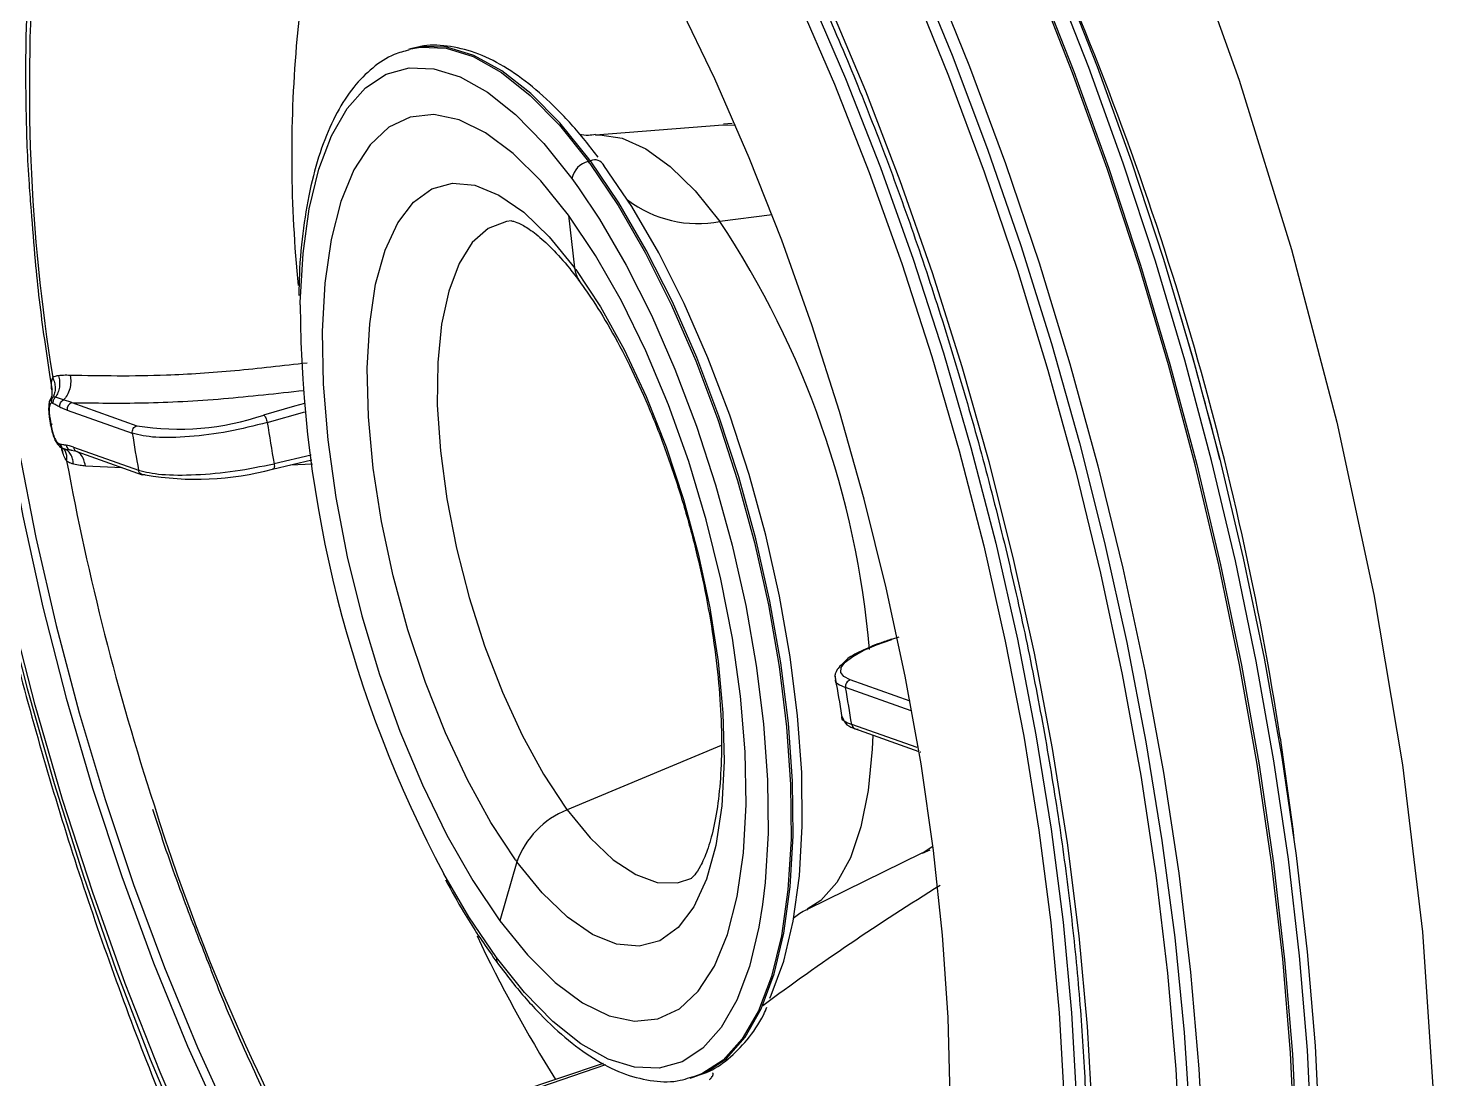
# Model space of a CAD drawing. Extents: x 525 to 613, y 487 to 635.
# Drawn here: x 579.955 to 582.551, y 540.995 to 542.934 of the extents above; entities that cross this region are included whole.
import ezdxf

# ---------------------------------------------------------------- set-up
doc = ezdxf.new("R2010")
doc.units = 0
doc.header["$MEASUREMENT"] = 0
doc.layers.add('1', color=4, linetype='Continuous')
doc.layers.add('STD TEST', color=3, linetype='Continuous')

# ---------------------------------------------------------------- blocks, each defined once
blk = doc.blocks.new('2023 VANGUARD')
at = {"layer": '1', "color": 3, "linetype": 'Continuous', "lineweight": 25}
for p, q in [((11.701, -49.795), (11.6971, -49.7961)), ((11.7089, -49.7931), (11.701, -49.795)), ((12.2773, -49.9358), (12.042, -49.9542)), ((12.3006, -49.9364), (12.2773, -49.9358)), ((12.2942, -49.9328), (12.2783, -49.9343)), ((12.029, -50.0028), (12.0329, -50.0017)), ((11.9987, -50.0342), (12.0111, -50.0516)), ((11.9921, -50.102), (12.0036, -50.1991)), ((12.3682, -50.1016), (12.2719, -50.1137)), ((11.0355, -50.4003), (11.0394, -50.4258)), ((11.0457, -50.438), (11.041, -50.4382)), ((11.0603, -50.4429), (11.0457, -50.438)), ((11.0758, -50.448), (11.0603, -50.4429)), ((11.0674, -50.4621), (11.1874, -50.5046)), ((11.0758, -50.448), (11.1958, -50.4905)), ((11.4869, -50.4548), (11.4298, -50.4711)), ((11.4365, -50.4846), (11.5058, -50.4648)), ((11.5052, -50.4495), (11.4869, -50.4548)), ((11.0341, -50.4744), (11.0366, -50.4893)), ((11.0562, -50.5269), (11.059, -50.5418)), ((11.0565, -50.5312), (11.0617, -50.5334)), ((11.0617, -50.5334), (11.0677, -50.5343)), ((11.0621, -50.5351), (11.0617, -50.5354)), ((11.0677, -50.5343), (11.0758, -50.5356)), ((11.0718, -50.5348), (11.0843, -50.5378)), ((11.0787, -50.53), (11.1988, -50.5726)), ((11.0853, -50.5382), (11.2059, -50.581)), ((11.1008, -50.5644), (11.1689, -50.5679)), ((11.4464, -50.5705), (11.5189, -50.5538)), ((11.5175, -50.545), (11.4492, -50.5607)), ((11.4791, -50.563), (11.52, -50.5609)), ((12.5892, -50.8847), (12.6026, -50.8804)), ((12.6246, -51.0168), (12.5037, -50.9739)), ((12.6227, -50.999), (12.5121, -50.9598)), ((12.636, -51.0847), (12.5151, -51.0418)), ((12.5203, -51.0496), (12.6391, -51.0917)), ((12.2741, -51.081), (11.9897, -51.1996)), ((11.8973, -51.2953), (11.8659, -51.4041)), ((12.4332, -51.3829), (12.6451, -51.2789)), ((12.6458, -51.2797), (12.6601, -51.2734)), ((12.0563, -51.6673), (11.8955, -51.7219)), ((11.9001, -51.7245), (12.0614, -51.6697)), ((12.217, -51.6947), (12.2209, -51.6936))]:
    blk.add_line(p, q, dxfattribs=at)
at = {"layer": '1', "color": 3, "linetype": 'Continuous', "lineweight": 25, "flags": 128}
for points in [[(13.1214, -49.5492), (13.2303, -49.853), (13.3269, -50.1656), (13.4102, -50.4841), (13.4786, -50.8021), (13.5315, -51.1166), (13.5682, -51.4245), (13.5882, -51.7198), (13.5912, -51.9995), (13.5771, -52.2609), (13.5463, -52.499), (13.4991, -52.7113), (13.4359, -52.8959), (13.3579, -53.049), (13.3579, -53.049)], [(12.8573, -49.6648), (12.9251, -49.8371), (12.9887, -50.0139), (13.0479, -50.1943), (13.1023, -50.3773), (13.1517, -50.5621), (13.1957, -50.7475), (13.2341, -50.9326), (13.2667, -51.1165), (13.2934, -51.2981), (13.314, -51.4764), (13.3284, -51.6506), (13.3366, -51.8197), (13.3384, -51.9827), (13.3338, -52.1389), (13.323, -52.2873)], [(13.3195, -52.2826), (13.3303, -52.1346), (13.3348, -51.9789), (13.333, -51.8163), (13.3249, -51.6477), (13.3106, -51.4741), (13.29, -51.2963), (13.2634, -51.1152), (13.2309, -50.9319), (13.1925, -50.7473), (13.1487, -50.5625), (13.0995, -50.3783), (13.0452, -50.1958), (12.9862, -50.0159), (12.9227, -49.8396), (12.8552, -49.6679)], [(12.9003, -49.6557), (12.9679, -49.8274), (13.0313, -50.0036), (13.0904, -50.1834), (13.1446, -50.3659), (13.1938, -50.5501), (13.2376, -50.7349), (13.2759, -50.9195), (13.3085, -51.1028), (13.3351, -51.2838), (13.3556, -51.4616), (13.37, -51.6352), (13.3781, -51.8037), (13.3799, -51.9663), (13.3754, -52.1219), (13.3645, -52.2699)], [(13.3504, -52.2798), (13.3613, -52.1314), (13.3658, -51.9752), (13.364, -51.8122), (13.3559, -51.6431), (13.3415, -51.4689), (13.3209, -51.2906), (13.2942, -51.109), (13.2616, -50.9251), (13.2231, -50.74), (13.1791, -50.5545), (13.1298, -50.3698), (13.0754, -50.1867), (13.0162, -50.0063), (12.9525, -49.8296), (12.8847, -49.6573)], [(12.9488, -52.2102), (12.9586, -52.068), (12.9621, -51.9181), (12.9593, -51.7615), (12.9501, -51.5991), (12.9347, -51.4318), (12.9132, -51.2606), (12.8856, -51.0865), (12.8521, -50.9105), (12.813, -50.7337), (12.7684, -50.5571), (12.7186, -50.3817), (12.6639, -50.2086), (12.6046, -50.0387), (12.5411, -49.8731), (12.4737, -49.7127)], [(12.435, -49.6912), (12.5035, -49.8499), (12.5681, -50.0143), (12.6285, -50.1833), (12.6843, -50.3559), (12.7351, -50.531), (12.7807, -50.7076), (12.8207, -50.8846), (12.8549, -51.0608), (12.8831, -51.2352), (12.9051, -51.4067), (12.9208, -51.5743), (12.9301, -51.737), (12.9329, -51.8937), (12.9293, -52.0435), (12.9191, -52.1854)], [(12.4151, -49.7022), (12.4832, -49.86), (12.5474, -50.0234), (12.6075, -50.1914), (12.6629, -50.3629), (12.7134, -50.537), (12.7587, -50.7125), (12.7985, -50.8884), (12.8325, -51.0635), (12.8605, -51.2369), (12.8824, -51.4074), (12.898, -51.574), (12.9072, -51.7356), (12.91, -51.8914), (12.9064, -52.0403), (12.9052, -52.0645)], [(12.174, -48.7688), (12.2608, -48.8932), (12.346, -49.0279), (12.4292, -49.1721), (12.5099, -49.3251), (12.5876, -49.486), (12.662, -49.6539), (12.7326, -49.8279), (12.7989, -50.0069), (12.8608, -50.1901), (12.9177, -50.3763), (12.9693, -50.5645), (13.0155, -50.7537), (13.0559, -50.9429), (13.0903, -51.1308), (13.1185, -51.3166), (13.1404, -51.4992), (13.1557, -51.6774), (13.1646, -51.8505), (13.1668, -52.0173), (13.1624, -52.177), (13.1514, -52.3286)], [(12.1403, -48.7953), (12.2263, -48.9185), (12.3107, -49.052), (12.3931, -49.1949), (12.4731, -49.3465), (12.5502, -49.506), (12.6239, -49.6724), (12.6938, -49.8448), (12.7596, -50.0223), (12.8208, -50.2038), (12.8772, -50.3883), (12.9284, -50.5749), (12.9742, -50.7624), (13.0142, -50.9498), (13.0483, -51.1361), (13.0763, -51.3202), (13.0979, -51.5011), (13.1132, -51.6778), (13.1219, -51.8493), (13.1241, -52.0146), (13.1197, -52.1729), (13.1089, -52.3231)], [(12.6311, -49.638), (12.7004, -49.8067), (12.7659, -49.9804), (12.827, -50.1581), (12.8835, -50.339), (12.9352, -50.522), (12.9816, -50.7062), (13.0226, -50.8906), (13.058, -51.0742), (13.0875, -51.2561), (13.1111, -51.4352), (13.1285, -51.6106), (13.1397, -51.7814)], [(10.9192, -49.6446), (10.9132, -49.7785), (10.9135, -49.9197), (10.9203, -50.0671), (10.9334, -50.2196), (10.9528, -50.3762), (10.9783, -50.5358), (11.0097, -50.6971), (11.0469, -50.8591), (11.0895, -51.0206), (11.1373, -51.1804), (11.1899, -51.3373), (11.2469, -51.4903), (11.3079, -51.6383), (11.3725, -51.7802), (11.4402, -51.9149), (11.5106, -52.0415), (11.5831, -52.1591), (11.6571, -52.2669)], [(12.6849, -51.9989), (12.694, -51.8675), (12.6967, -51.7284), (12.6928, -51.5824), (12.6825, -51.4308), (12.6658, -51.2746), (12.6429, -51.1148), (12.6138, -50.9527), (12.5789, -50.7895), (12.5383, -50.6262), (12.4924, -50.4641), (12.4415, -50.3043), (12.3859, -50.1481), (12.326, -49.9965), (12.2624, -49.8505), (12.1954, -49.7114)], [(10.7997, -49.6144), (10.8025, -49.771), (10.8116, -49.9334), (10.827, -50.1007), (10.8486, -50.2719), (10.8761, -50.446), (10.9096, -50.6219), (10.9488, -50.7987), (10.9934, -50.9754), (11.0432, -51.1508), (11.0979, -51.3239), (11.1572, -51.4938), (11.2207, -51.6594), (11.2881, -51.8198), (11.3589, -51.974), (11.4328, -52.1212), (11.5093, -52.2604), (11.588, -52.3909), (11.6684, -52.5119), (11.7501, -52.6227), (11.8325, -52.7226), (11.9152, -52.8111), (11.9877, -52.879)], [(12.2034, -52.9772), (12.1769, -52.9654), (12.0976, -52.9218), (12.0168, -52.865), (11.9351, -52.7953), (11.8528, -52.7131), (11.7707, -52.6191), (11.6891, -52.5137), (11.6085, -52.3975), (11.5295, -52.2714), (11.4526, -52.1361), (11.3781, -51.9924), (11.3067, -51.8412), (11.2386, -51.6834), (11.1743, -51.52), (11.1143, -51.352), (11.0588, -51.1804), (11.0083, -51.0064), (10.963, -50.8309)], [(10.908, -49.5798), (10.8987, -49.7149), (10.8963, -49.8582), (10.9007, -50.0086), (10.9119, -50.165), (10.9299, -50.3261), (10.9544, -50.4907), (10.9854, -50.6576), (11.0225, -50.8255), (11.0655, -50.9932), (11.1141, -51.1592), (11.1679, -51.3225), (11.2265, -51.4817), (11.2894, -51.6356), (11.3562, -51.7831), (11.4263, -51.9231), (11.4992, -52.0544), (11.5744, -52.176), (11.6513, -52.2872)], [(11.6975, -49.7959), (11.7194, -49.7918), (11.7665, -49.7936), (11.8165, -49.8093), (11.8685, -49.8386), (11.9217, -49.881), (11.9755, -49.936), (12.029, -50.0028)], [(12.0301, -49.9979), (11.9765, -49.9318), (11.9228, -49.8774), (11.8696, -49.8357), (11.8177, -49.8071), (11.7679, -49.7922), (11.7209, -49.791), (11.7089, -49.7931)], [(11.4972, -50.2678), (11.4973, -50.2634), (11.5026, -50.1726), (11.5141, -50.0901), (11.5317, -50.0174), (11.555, -49.9554), (11.5838, -49.905), (11.6176, -49.867), (11.656, -49.8419), (11.6984, -49.8301), (11.7441, -49.8317), (11.7925, -49.8468), (11.8429, -49.8751), (11.8946, -49.9162), (11.9467, -49.9695), (11.9987, -50.0342)], [(11.9921, -50.102), (11.9411, -50.0389), (11.89, -49.9881), (11.8395, -49.9503), (11.7905, -49.9263), (11.7439, -49.9165), (11.7005, -49.9209), (11.661, -49.9396), (11.6261, -49.9722), (11.5963, -50.0181), (11.5723, -50.0767), (11.5543, -50.1468), (11.5428, -50.2273), (11.5379, -50.3168), (11.5396, -50.4137), (11.548, -50.5165), (11.563, -50.6232), (11.5842, -50.7323), (11.6113, -50.8416), (11.6438, -50.9495), (11.6812, -51.054), (11.7229, -51.1534), (11.7681, -51.2459), (11.816, -51.3299), (11.8659, -51.4041)], [(12.0424, -49.9542), (12.05, -49.9539), (12.0913, -49.9602), (12.135, -49.9799), (12.1802, -50.0125), (12.2262, -50.0574), (12.2719, -50.1137)], [(12.0317, -50.0064), (12.0841, -50.0844), (12.1346, -50.1721), (12.1826, -50.2681), (12.2273, -50.371), (12.2681, -50.4793), (12.3043, -50.5915), (12.3355, -50.706), (12.3612, -50.821), (12.3811, -50.9349), (12.3948, -51.0461), (12.4021, -51.1529), (12.403, -51.2538), (12.3973, -51.3473), (12.3853, -51.432), (12.3671, -51.5068), (12.3429, -51.5705), (12.3131, -51.6222), (12.2781, -51.6612), (12.2385, -51.6869), (12.2166, -51.6948)], [(12.2209, -51.6936), (12.2445, -51.6849), (12.2839, -51.6585), (12.3186, -51.6188), (12.3481, -51.5665), (12.372, -51.5022), (12.3899, -51.4269), (12.4016, -51.3416), (12.4069, -51.2477), (12.4057, -51.1465), (12.3981, -51.0395), (12.3841, -50.9281), (12.3639, -50.8141), (12.3379, -50.6991), (12.3065, -50.5848), (12.27, -50.4727), (12.229, -50.3646), (12.1841, -50.262), (12.136, -50.1664), (12.0853, -50.0792), (12.0329, -50.0017)], [(12.3638, -51.5468), (12.3663, -51.5415), (12.3897, -51.4786), (12.4072, -51.4049), (12.4187, -51.3215), (12.4238, -51.2296), (12.4227, -51.1306), (12.4152, -51.0259), (12.4015, -50.9169), (12.3818, -50.8054), (12.3564, -50.6928), (12.3256, -50.5809), (12.2899, -50.4713), (12.2498, -50.3655), (12.2058, -50.2652), (12.1588, -50.1716), (12.1092, -50.0863), (12.0579, -50.0105)], [(11.8948, -51.2918), (11.8492, -51.2228), (11.8058, -51.1442), (11.7652, -51.0576), (11.7284, -50.9647), (11.6961, -50.8673), (11.669, -50.7676), (11.6475, -50.6674), (11.6322, -50.5688), (11.6233, -50.4739), (11.6211, -50.3845), (11.6255, -50.3024), (11.6365, -50.2294), (11.6539, -50.1668), (11.6773, -50.116), (11.7062, -50.078), (11.7401, -50.0535), (11.7782, -50.0431), (11.8198, -50.0469), (11.864, -50.0649), (11.91, -50.0968), (11.9569, -50.1418), (12.0036, -50.1991)], [(12.0111, -50.0516), (12.0495, -50.1094), (12.0987, -50.194), (12.1453, -50.2868), (12.1888, -50.3863), (12.2285, -50.4912), (12.2639, -50.5999), (12.2943, -50.7109), (12.3195, -50.8224), (12.3389, -50.933), (12.3524, -51.0409), (12.3597, -51.1446), (12.3607, -51.2427), (12.3554, -51.3335), (12.3506, -51.3744)], [(11.8659, -51.4041), (11.9168, -51.4672), (11.968, -51.518), (12.0185, -51.5558), (12.0674, -51.5798), (12.114, -51.5896), (12.1575, -51.5852), (12.197, -51.5665), (12.2319, -51.5339), (12.2616, -51.488), (12.2857, -51.4294), (12.3037, -51.3593), (12.3152, -51.2788), (12.3201, -51.1893), (12.3184, -51.0924), (12.3099, -50.9896), (12.295, -50.8828), (12.2738, -50.7738), (12.2467, -50.6645), (12.2142, -50.5566), (12.1767, -50.4521), (12.1351, -50.3527), (12.0899, -50.2602), (12.042, -50.1762), (11.9921, -50.102)], [(11.887, -50.1125), (11.8781, -50.1136), (11.8444, -50.1264), (11.8149, -50.1526), (11.7904, -50.1914), (11.7713, -50.242), (11.7581, -50.3034), (11.751, -50.3741), (11.7503, -50.4526), (11.756, -50.5371), (11.7678, -50.6258), (11.7856, -50.7166), (11.809, -50.8076), (11.8374, -50.8968), (11.8703, -50.982), (11.9068, -51.0616), (11.9461, -51.1336), (11.9875, -51.1966)], [(12.0061, -50.2026), (12.0516, -50.2715), (12.0951, -50.3501), (12.1357, -50.4368), (12.1725, -50.5297), (12.2048, -50.627), (12.2319, -50.7268), (12.2534, -50.8269), (12.2687, -50.9255), (12.2775, -51.0205), (12.2798, -51.1099), (12.2753, -51.1919), (12.2643, -51.265), (12.247, -51.3276), (12.2236, -51.3784), (12.1947, -51.4164), (12.1608, -51.4409), (12.1227, -51.4513), (12.0811, -51.4474), (12.0368, -51.4294), (11.9908, -51.3976), (11.944, -51.3525), (11.8973, -51.2953)], [(12.5121, -50.9598), (12.5002, -50.9536), (12.4947, -50.9459), (12.4956, -50.9369), (12.5031, -50.9269), (12.5168, -50.9163), (12.5362, -50.9055), (12.5606, -50.8949), (12.5892, -50.8848)], [(12.5539, -51.0615), (12.5529, -51.0872), (12.5455, -51.1636), (12.532, -51.231), (12.5126, -51.288), (12.4877, -51.3335), (12.4578, -51.3667), (12.4331, -51.3829)], [(13.3057, -51.0663), (13.3288, -51.235), (13.3309, -51.2528)], [(12.6425, -51.0929), (12.642, -51.0928), (12.6415, -51.0925)], [(11.9897, -51.1996), (12.0322, -51.2514), (12.0747, -51.2915), (12.1164, -51.319), (12.1563, -51.3333), (12.1936, -51.334), (12.2198, -51.3253)], [(12.6451, -51.2788), (12.6466, -51.2781), (12.6648, -51.2665)], [(11.8593, -51.4719), (11.8084, -51.3967), (11.7623, -51.3175)], [(12.3506, -51.3744), (12.3439, -51.416), (12.3263, -51.4887), (12.303, -51.5507), (12.2742, -51.6011), (12.2403, -51.6391), (12.202, -51.6642), (12.1596, -51.676), (12.1139, -51.6744), (12.0655, -51.6593), (12.0151, -51.631), (11.9634, -51.5899), (11.9112, -51.5366), (11.8593, -51.4719)]]:
    blk.add_lwpolyline(points, dxfattribs=at)
at = {"layer": '1', "color": 3, "linetype": 'Continuous', "lineweight": 25}
for centre, radius, start, end in [((12.6335, -49.8805), 1.147, 161.1256, 175.4583), ((14.3549, -49.8653), 3.3575, 175.4399, 189.1903), ((7.5382, -51.9571), 5.8359, 8.77991, 23.72681), ((13.9051, -49.9919), 2.4235, 175.2145, 185.6866), ((11.1425, -50.6557), 1.1047, 36.2986, 36.5422), ((12.039, -50.0428), 0.0413, 104.0289, 167.9632), ((11.1263, -50.6659), 1.1201, 36.0696, 36.2986), ((12.0408, -50.0192), 0.0192, 26.9974, 114.4123), ((12.2315, -49.9017), 0.2159, 232.916, 280.7826), ((10.8565, -51.0519), 1.6981, 5.0195, 33.5375), ((11.3359, -50.6895), 0.8284, 35.9999, 36.2984), ((12.0571, -50.1935), 0.0538, 185.9263, 215.8918), ((13.7476, -50.2579), 2.2504, 180.2524, 208.0897), ((6.6294, -52.2042), 6.7696, 14.1201, 16.50629), ((11.0799, -50.4599), 0.0126, 108.94, 189.8164), ((11.2737, -50.0081), 0.4887, 260.8318, 288.6346), ((14.6447, -49.9876), 3.2465, 188.8068, 190.1678), ((14.8602, -49.9256), 3.7181, 188.9591, 190.0204), ((11.0889, -50.5286), 0.0103, 187.813, 249.3341), ((15.9621, -49.649), 4.9791, 190.491, 198.0302), ((11.3052, -50.0527), 0.5367, 259.8869, 285.258), ((8.8421, -51.621), 3.7183, 8.961, 10.0222), ((14.9431, -50.0287), 3.8929, 197.359, 213.3391), ((12.0488, -51.3491), 0.1608, 111.5695, 160.4226), ((12.5693, -50.7739), 0.7192, 215.9999, 216.2984), ((12.565, -50.8048), 0.8284, 215.9999, 216.2984), ((15.1474, -55.332), 4.6947, 121.7298, 126.5634), ((14.1371, -50.3415), 2.5575, 205.2407, 212.0109), ((11.8747, -51.4739), 0.0155, 172.482, 215.0556)]:
    blk.add_arc(centre, radius, start, end, dxfattribs=at)
for points, knots in [([(11.3985, -48.4972), (11.4002, -48.4972), (11.4229, -48.4963), (11.4695, -48.5058), (11.5381, -48.5266), (11.609, -48.5602), (11.6815, -48.6049), (11.7555, -48.6609), (11.8306, -48.728), (11.9063, -48.8058), (11.9823, -48.894), (12.0581, -48.9923), (12.1332, -49.1), (12.2072, -49.2167), (12.2796, -49.3416), (12.3502, -49.4743), (12.4183, -49.6138), (12.4838, -49.7595), (12.5461, -49.9106), (12.605, -50.0663), (12.6601, -50.2257), (12.7112, -50.388), (12.7579, -50.5523), (12.8, -50.7178), (12.8373, -50.8834), (12.8696, -51.0485), (12.8967, -51.2119), (12.9184, -51.373), (12.9347, -51.5307), (12.9455, -51.6843), (12.9507, -51.8329), (12.9503, -51.9756), (12.9453, -52.0974), (12.939, -52.1694), (12.9364, -52.1984)], [0, 0, 0, 0, 0.002828, 0.036532, 0.069605, 0.102207, 0.134555, 0.166798, 0.199021, 0.231257, 0.263529, 0.295844, 0.328201, 0.360597, 0.393025, 0.425481, 0.457959, 0.490457, 0.522969, 0.555492, 0.588024, 0.620562, 0.653104, 0.685646, 0.718188, 0.750725, 0.783257, 0.815779, 0.848291, 0.880787, 0.913265, 0.94572, 0.978148, 1, 1, 1, 1]), ([(11.0019, -49.5879), (11.0001, -49.6087), (10.9947, -49.6693), (10.9901, -49.7751), (10.9904, -49.907), (10.994, -50.0137), (10.9994, -50.0774), (11.0008, -50.0938)], [0, 0, 0, 0, 0.1357427, 0.3941832, 0.6525118, 0.9106958, 1, 1, 1, 1]), ([(12.0469, -49.995), (12.0411, -49.9873), (12.0184, -49.9573), (11.9779, -49.9118), (11.9256, -49.8631), (11.873, -49.8258), (11.8203, -49.8002), (11.769, -49.7886), (11.7318, -49.7868), (11.7135, -49.7927), (11.7107, -49.7937)], [0, 0, 0, 0, 0.052841, 0.20674, 0.361249, 0.516439, 0.671623, 0.824572, 0.972379, 1, 1, 1, 1]), ([(11.6981, -49.7974), (11.6889, -49.7997), (11.6648, -49.8059), (11.6301, -49.8292), (11.5947, -49.8648), (11.5642, -49.9117), (11.5385, -49.9693), (11.5183, -50.0372), (11.504, -50.1145), (11.496, -50.1858), (11.4951, -50.2335), (11.4947, -50.2504)], [0, 0, 0, 0, 0.071403, 0.187049, 0.304194, 0.425468, 0.550502, 0.677332, 0.804325, 0.930907, 1, 1, 1, 1]), ([(12.0422, -49.9531), (12.0378, -49.9538), (12.0264, -49.9557), (12.0179, -49.9542), (12.0128, -49.9533)], [0, 0, 0, 0, 0.385722, 1, 1, 1, 1]), ([(10.814, -50.0752), (10.8152, -50.0867), (10.8236, -50.1683), (10.8467, -50.32), (10.8833, -50.529), (10.9271, -50.7356), (10.9772, -50.9399), (11.0338, -51.1422), (11.0966, -51.3425), (11.1661, -51.5409), (11.2376, -51.727), (11.2888, -51.8447), (11.3123, -51.8987)], [0, 0, 0, 0, 0.018609, 0.132276, 0.244168, 0.354782, 0.46462, 0.574179, 0.683924, 0.794222, 0.9056, 1, 1, 1, 1]), ([(11.0008, -50.0938), (11.0031, -50.1246), (11.0089, -50.2023), (11.0207, -50.305), (11.0319, -50.3774), (11.0355, -50.4003)], [0, 0, 0, 0, 0.308911, 0.781121, 1, 1, 1, 1]), ([(11.8873, -50.1124), (11.8871, -50.1125), (11.8862, -50.1126), (11.8923, -50.1131), (11.9081, -50.1199), (11.932, -50.1357), (11.9616, -50.1623), (11.9895, -50.1933), (12.0072, -50.2167), (12.0135, -50.2251)], [0, 0, 0, 0, 0.056127, 0.223963, 0.385229, 0.555612, 0.726616, 0.901714, 1, 1, 1, 1]), ([(12.0135, -50.2251), (12.0201, -50.2343), (12.0387, -50.2604), (12.0697, -50.3108), (12.1055, -50.3781), (12.1398, -50.4531), (12.1716, -50.5339), (12.2002, -50.6191), (12.2248, -50.7067), (12.2449, -50.795), (12.2602, -50.882), (12.2702, -50.966), (12.2751, -51.0449), (12.2748, -51.1171), (12.2697, -51.1807), (12.2606, -51.2341), (12.2487, -51.2758), (12.2357, -51.305), (12.2246, -51.3213), (12.2188, -51.3258), (12.2193, -51.3256), (12.2195, -51.3255)], [0, 0, 0, 0, 0.029879, 0.085347, 0.141587, 0.198579, 0.256093, 0.313945, 0.37198, 0.430066, 0.488038, 0.545757, 0.603067, 0.659777, 0.715654, 0.770428, 0.823833, 0.875757, 0.926591, 0.977655, 1, 1, 1, 1]), ([(11.5102, -50.3749), (11.4654, -50.3801), (11.3757, -50.3904), (11.2243, -50.4004), (11.1303, -50.3988), (11.0729, -50.3977)], [0, 0, 0, 0, 0.280163, 0.56032, 1, 1, 1, 1]), ([(11.0392, -50.4258), (11.0387, -50.4233), (11.037, -50.4145), (11.039, -50.4069), (11.0405, -50.4015)], [0, 0, 0, 0, 0.2859838, 1, 1, 1, 1]), ([(11.0514, -50.3983), (11.0493, -50.3986), (11.0454, -50.3992), (11.042, -50.4008), (11.0405, -50.4015)], [0, 0, 0, 0, 0.55895, 1, 1, 1, 1]), ([(11.0405, -50.4015), (11.0417, -50.4046), (11.0441, -50.4109), (11.0453, -50.4208), (11.0445, -50.4303), (11.0422, -50.4356), (11.041, -50.4382)], [0, 0, 0, 0, 0.241836, 0.494721, 0.750383, 1, 1, 1, 1]), ([(11.0514, -50.3983), (11.0521, -50.4016), (11.0536, -50.4086), (11.0531, -50.4194), (11.0506, -50.4298), (11.0473, -50.4353), (11.0457, -50.438)], [0, 0, 0, 0, 0.240366, 0.493338, 0.749832, 1, 1, 1, 1]), ([(11.0729, -50.3977), (11.0688, -50.3976), (11.0615, -50.3974), (11.0545, -50.398), (11.0514, -50.3983)], [0, 0, 0, 0, 0.559261, 1, 1, 1, 1]), ([(11.0729, -50.3977), (11.0734, -50.4017), (11.0744, -50.41), (11.0724, -50.4229), (11.0678, -50.4348), (11.0628, -50.4403), (11.0603, -50.4429)], [0, 0, 0, 0, 0.233424, 0.48656, 0.746977, 1, 1, 1, 1]), ([(11.039, -50.4271), (11.0392, -50.4299), (11.0395, -50.4358), (11.0361, -50.4422), (11.0343, -50.4456)], [0, 0, 0, 0, 0.475255, 1, 1, 1, 1]), ([(11.041, -50.4382), (11.0387, -50.4391), (11.0357, -50.4404), (11.0353, -50.4441), (11.0353, -50.4449)], [0, 0, 0, 0, 0.768582, 1, 1, 1, 1]), ([(11.0388, -50.4486), (11.0387, -50.4477), (11.0384, -50.4459), (11.0387, -50.4431), (11.0395, -50.4404), (11.0405, -50.4389), (11.041, -50.4382)], [0, 0, 0, 0, 0.246536, 0.5, 0.753464, 1, 1, 1, 1]), ([(11.0415, -50.4493), (11.0415, -50.4483), (11.0414, -50.4463), (11.0421, -50.4432), (11.0436, -50.4403), (11.045, -50.4388), (11.0457, -50.438)], [0, 0, 0, 0, 0.245439, 0.5, 0.754561, 1, 1, 1, 1]), ([(11.0758, -50.448), (11.1192, -50.4486), (11.2059, -50.45), (11.3513, -50.4423), (11.4541, -50.4309), (11.5041, -50.4254)], [0, 0, 0, 0, 0.339101, 0.678227, 1, 1, 1, 1]), ([(11.0357, -50.4423), (11.035, -50.4444), (11.0335, -50.4483), (11.033, -50.4565), (11.0331, -50.4655), (11.0338, -50.4715), (11.0341, -50.4744)], [0, 0, 0, 0, 0.273457, 0.530246, 0.770051, 1, 1, 1, 1]), ([(11.0388, -50.4486), (11.0381, -50.4488), (11.0365, -50.4492), (11.0348, -50.4523), (11.0338, -50.4576), (11.0338, -50.4657), (11.0348, -50.4722), (11.0353, -50.4757)], [0, 0, 0, 0, 0.149129, 0.311888, 0.493495, 0.731833, 1, 1, 1, 1]), ([(11.0388, -50.4486), (11.0393, -50.4486), (11.0402, -50.4487), (11.0411, -50.4491), (11.0415, -50.4493)], [0, 0, 0, 0, 0.559809, 1, 1, 1, 1]), ([(11.0415, -50.4493), (11.0438, -50.4505), (11.0479, -50.4526), (11.052, -50.4549), (11.0538, -50.4558)], [0, 0, 0, 0, 0.559999, 1, 1, 1, 1]), ([(11.0538, -50.4558), (11.0538, -50.4546), (11.0537, -50.4521), (11.055, -50.4484), (11.0573, -50.4451), (11.0593, -50.4436), (11.0603, -50.4429)], [0, 0, 0, 0, 0.2430983, 0.4999999, 0.7569015, 1, 1, 1, 1]), ([(11.0538, -50.4558), (11.0564, -50.4572), (11.061, -50.4596), (11.0655, -50.4613), (11.0674, -50.4621)], [0, 0, 0, 0, 0.559967, 1, 1, 1, 1]), ([(11.0353, -50.4757), (11.0357, -50.4784), (11.0365, -50.4833), (11.0374, -50.4883), (11.0377, -50.4905)], [0, 0, 0, 0, 0.56, 1, 1, 1, 1]), ([(11.0377, -50.4905), (11.0373, -50.4903), (11.0365, -50.4899), (11.0366, -50.489), (11.0377, -50.488), (11.0392, -50.4873), (11.0399, -50.487)], [0, 0, 0, 0, 0.244154, 0.5, 0.755847, 1, 1, 1, 1]), ([(11.0366, -50.489), (11.0373, -50.4927), (11.0387, -50.5001), (11.0424, -50.5119), (11.0472, -50.5227), (11.0518, -50.5272), (11.0541, -50.5295)], [0, 0, 0, 0, 0.232006, 0.47377, 0.729779, 1, 1, 1, 1]), ([(11.0377, -50.4905), (11.0386, -50.4949), (11.0402, -50.503), (11.044, -50.5136), (11.0479, -50.5205), (11.0503, -50.5226), (11.0514, -50.5236)], [0, 0, 0, 0, 0.334065, 0.623003, 0.82172, 1, 1, 1, 1]), ([(11.4365, -50.4846), (11.4128, -50.4906), (11.3654, -50.5026), (11.2915, -50.512), (11.2266, -50.5138), (11.2005, -50.5077), (11.1874, -50.5046)], [0, 0, 0, 0, 0.249605, 0.500026, 0.750014, 1, 1, 1, 1]), ([(11.0542, -50.5248), (11.0537, -50.5247), (11.0528, -50.5244), (11.0518, -50.5238), (11.0514, -50.5236)], [0, 0, 0, 0, 0.559805, 1, 1, 1, 1]), ([(11.0514, -50.5236), (11.0515, -50.5245), (11.0519, -50.5264), (11.0535, -50.5292), (11.0554, -50.5305), (11.0565, -50.5312)], [0, 0, 0, 0, 0.27723, 0.562127, 1, 1, 1, 1]), ([(11.0656, -50.5267), (11.0635, -50.5264), (11.0597, -50.5258), (11.0559, -50.5251), (11.0542, -50.5248)], [0, 0, 0, 0, 0.559999, 1, 1, 1, 1]), ([(11.0542, -50.5248), (11.0545, -50.5258), (11.055, -50.5278), (11.0567, -50.5304), (11.059, -50.5323), (11.0608, -50.533), (11.0617, -50.5334)], [0, 0, 0, 0, 0.245425, 0.5, 0.754575, 1, 1, 1, 1]), ([(11.0662, -50.5556), (11.0628, -50.5493), (11.058, -50.5403), (11.0565, -50.5299), (11.0561, -50.5269)], [0, 0, 0, 0, 0.7123875, 1, 1, 1, 1]), ([(11.0662, -50.5556), (11.0664, -50.5528), (11.0669, -50.547), (11.0652, -50.5398), (11.0618, -50.534), (11.0583, -50.5321), (11.0565, -50.5312)], [0, 0, 0, 0, 0.241837, 0.494726, 0.750389, 1, 1, 1, 1]), ([(11.0787, -50.5609), (11.0783, -50.5577), (11.0775, -50.5511), (11.0738, -50.5428), (11.0685, -50.5363), (11.0639, -50.5343), (11.0617, -50.5334)], [0, 0, 0, 0, 0.240347, 0.49332, 0.749825, 1, 1, 1, 1]), ([(11.0787, -50.53), (11.0762, -50.5292), (11.0718, -50.5277), (11.0675, -50.527), (11.0656, -50.5267)], [0, 0, 0, 0, 0.559967, 1, 1, 1, 1]), ([(11.0656, -50.5267), (11.066, -50.5279), (11.0667, -50.5304), (11.0691, -50.5333), (11.0723, -50.5352), (11.0746, -50.5355), (11.0758, -50.5356)], [0, 0, 0, 0, 0.243098, 0.5, 0.756901, 1, 1, 1, 1]), ([(11.1008, -50.5644), (11.1, -50.5606), (11.0982, -50.5527), (11.0926, -50.5431), (11.0874, -50.5396), (11.0848, -50.5379)], [0, 0, 0, 0, 0.319962, 0.6652184, 1, 1, 1, 1]), ([(11.0662, -50.5556), (11.0685, -50.5569), (11.0726, -50.5592), (11.0769, -50.5604), (11.0787, -50.5609)], [0, 0, 0, 0, 0.56041, 1, 1, 1, 1]), ([(11.0787, -50.5609), (11.0828, -50.5618), (11.0901, -50.5634), (11.0975, -50.5641), (11.1008, -50.5644)], [0, 0, 0, 0, 0.558884, 1, 1, 1, 1]), ([(11.1988, -50.5726), (11.2118, -50.5757), (11.2379, -50.5819), (11.3031, -50.582), (11.3776, -50.5753), (11.4253, -50.5656), (11.4492, -50.5607)], [0, 0, 0, 0, 0.249561, 0.499965, 0.750385, 1, 1, 1, 1]), ([(12.5892, -50.8843), (12.582, -50.8867), (12.5607, -50.8937), (12.5313, -50.9067), (12.5099, -50.9175), (12.5039, -50.9242), (12.5032, -50.925)], [0, 0, 0, 0, 0.1942171, 0.5684052, 0.9475803, 1, 1, 1, 1]), ([(12.5032, -50.925), (12.4978, -50.9298), (12.488, -50.9384), (12.4823, -50.9523), (12.4853, -50.9577), (12.4857, -50.9583)], [0, 0, 0, 0, 0.520904, 0.947781, 1, 1, 1, 1]), ([(12.5037, -50.9739), (12.4932, -50.9699), (12.4821, -50.9656), (12.4856, -50.9585), (12.4858, -50.958)], [0, 0, 0, 0, 0.940948, 1, 1, 1, 1]), ([(12.4836, -50.9506), (12.4875, -50.9728), (12.4924, -51.0007), (12.4967, -51.0284), (12.4976, -51.0341)], [0, 0, 0, 0, 0.79357, 1, 1, 1, 1]), ([(12.4973, -51.0263), (12.4971, -51.0268), (12.4934, -51.0334), (12.5046, -51.0377), (12.5151, -51.0418)], [0, 0, 0, 0, 0.066751, 1, 1, 1, 1]), ([(12.4971, -51.0267), (12.4988, -51.0314), (12.5024, -51.0413), (12.5131, -51.0468), (12.5201, -51.0495), (12.5216, -51.0501)], [0, 0, 0, 0, 0.418192, 0.873422, 1, 1, 1, 1]), ([(11.225, -51.198), (11.2281, -51.208), (11.2467, -51.2672), (11.2816, -51.3649), (11.3151, -51.4501), (11.3303, -51.4887)], [0, 0, 0, 0, 0.09986, 0.593051, 1, 1, 1, 1]), ([(11.7655, -51.3289), (11.7765, -51.3488), (11.803, -51.3969), (11.8358, -51.4466), (11.8572, -51.4762), (11.862, -51.4828)], [0, 0, 0, 0, 0.353429, 0.856074, 1, 1, 1, 1]), ([(12.4072, -51.3993), (12.4134, -51.3941), (12.4208, -51.388), (12.4321, -51.3838), (12.4338, -51.3832)], [0, 0, 0, 0, 0.847608, 1, 1, 1, 1]), ([(11.3303, -51.4887), (11.3334, -51.4969), (11.3547, -51.5522), (11.3975, -51.65), (11.4583, -51.7809), (11.5222, -51.905), (11.5883, -52.0216), (11.6459, -52.1151), (11.6817, -52.166), (11.6944, -52.1839)], [0, 0, 0, 0, 0.030557, 0.205245, 0.379972, 0.554751, 0.729596, 0.904525, 1, 1, 1, 1]), ([(11.862, -51.4828), (11.8708, -51.4945), (11.8965, -51.5287), (11.94, -51.5779), (11.9923, -51.6265), (12.045, -51.6638), (12.0976, -51.6894), (12.1491, -51.7012), (12.1893, -51.7024), (12.2103, -51.6953), (12.2161, -51.6934)], [0, 0, 0, 0, 0.076095, 0.221916, 0.368317, 0.515363, 0.662403, 0.807325, 0.947375, 1, 1, 1, 1]), ([(12.2167, -51.6933), (12.227, -51.6907), (12.2522, -51.6843), (12.2879, -51.6606), (12.323, -51.6244), (12.3465, -51.5915), (12.3567, -51.5679), (12.3587, -51.5633)], [0, 0, 0, 0, 0.172207, 0.421741, 0.674508, 0.936185, 1, 1, 1, 1]), ([(12.2528, -51.697), (12.254, -51.6959), (12.2563, -51.6938), (12.2583, -51.6908), (12.2592, -51.6886), (12.2594, -51.6872), (12.2592, -51.6859), (12.2588, -51.6853), (12.2586, -51.685)], [0, 0, 0, 0, 0.320348, 0.580952, 0.695439, 0.798837, 0.897836, 1, 1, 1, 1])]:
    blk.add_open_spline(points, degree=3, knots=knots, dxfattribs=at)
for points in [[(11.1874, -50.5046), (11.1874, -50.5031), (11.1872, -50.5001), (11.1889, -50.4958), (11.1918, -50.4922), (11.1945, -50.4911), (11.1958, -50.4905)], [(11.4298, -50.4711), (11.4304, -50.4716), (11.4317, -50.4724), (11.4337, -50.4758), (11.4355, -50.4801), (11.4361, -50.4831), (11.4365, -50.4846)], [(11.4492, -50.5607), (11.4494, -50.5622), (11.4497, -50.5652), (11.4492, -50.5686), (11.4481, -50.5707), (11.447, -50.5706), (11.4464, -50.5705)], [(11.2109, -50.5811), (11.2096, -50.5812), (11.2068, -50.5816), (11.203, -50.5799), (11.2, -50.5768), (11.1992, -50.574), (11.1988, -50.5726)], [(12.5121, -50.9598), (12.5107, -50.9603), (12.5081, -50.9615), (12.5052, -50.965), (12.5034, -50.9694), (12.5036, -50.9724), (12.5037, -50.9739)], [(12.5151, -51.0418), (12.5155, -51.0432), (12.5163, -51.0461), (12.5192, -51.0491), (12.523, -51.0508), (12.5258, -51.0505), (12.5272, -51.0503)]]:
    blk.add_open_spline(points, degree=3, dxfattribs=at)
blk = doc.blocks.new('2026 Vanguard')
at = {"layer": 'STD TEST', "color": 1}
blk.add_blockref('2023 VANGUARD', (44.1613, 88.209), dxfattribs=at)

msp = doc.modelspace()

# ---------------------------------------------------------------- block references
at = {"layer": '1'}
msp.add_blockref('2026 Vanguard', (524.7985, 504.4821), dxfattribs=at)

doc.saveas('drawing.dxf')
